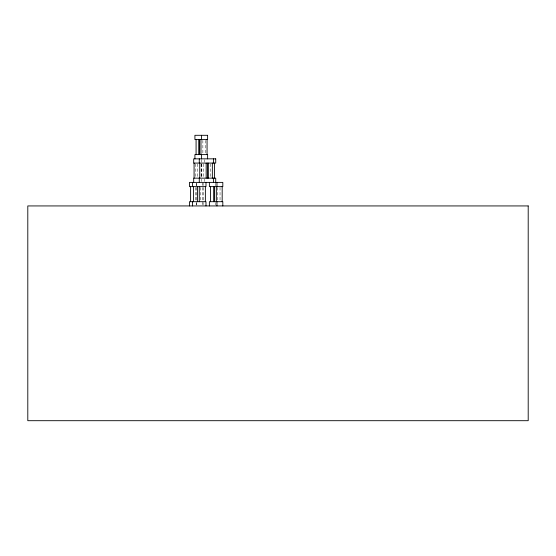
<?xml version="1.0" encoding="UTF-8"?>
<svg xmlns="http://www.w3.org/2000/svg" width="556" height="556" viewBox="0 0 556 556"><rect width="100%" height="100%" fill="white"/><g stroke="black" fill="none" stroke-linecap="round" stroke-linejoin="round"><path stroke-width="0.42" stroke-dasharray="2.78 2.08" d="M220.044 187.462L220.044 200.855M217.57 187.462L217.57 200.855M215.235 183.237L215.235 185.78M215.235 202.544L215.235 205.088M210.509 163.916L210.509 177.315M205.199 140.376L205.199 153.769M204.726 159.69L204.726 162.234M204.726 178.997L204.726 181.541M203.489 163.916L203.489 177.315M203.517 187.462L203.517 200.855M203.016 183.237L203.016 185.78M203.016 202.544L203.016 205.088M202.912 182.389L202.912 185.78M202.912 201.696L202.912 205.088M202.864 140.376L202.864 154.603M202.363 187.462L202.363 200.855M201.821 163.916L201.821 177.315M201.453 159.69L201.453 162.234M201.432 163.916L201.432 177.315M201.453 178.997L201.453 181.541M201.098 163.916L201.098 177.315M200.549 187.462L200.549 200.855M197.394 163.916L197.394 177.315M196.782 183.237L196.782 185.78M196.782 202.544L196.782 205.088M196.456 183.237L196.456 185.78M196.456 202.544L196.456 205.088M196.24 187.462L196.24 200.855M195.358 163.916L195.358 177.315M195.323 187.462L195.323 200.855"/><path stroke-width="0.83" d="M222.817 205.935L222.817 201.696L209.376 201.696L209.376 205.935M222.178 186.628L222.178 201.696M216.958 182.389L216.958 186.628M216.958 201.696L216.958 205.935M216.319 186.628L216.319 201.696M215.728 182.389L215.728 178.149L193.69 178.149L193.69 182.389M214.526 163.082L214.526 178.149M214.185 186.628L214.185 201.696M213.907 186.628L213.907 201.696M213.56 158.842L213.56 163.082M213.56 178.149L213.56 182.389M212.35 163.082L212.35 178.149M210.495 186.628L210.495 201.696M209.376 182.389L209.376 186.628L222.817 186.628L222.817 182.389L189.471 182.389L189.471 186.628L205.984 186.628L205.984 182.389M208.34 163.082L208.34 178.149M207.617 158.842L207.617 154.603L194.92 154.603L194.92 158.842M207.52 163.082L207.52 178.149M207.061 139.535L207.061 154.603M206.165 163.082L206.165 178.149M205.984 205.935L205.984 201.696L189.471 201.696L189.471 205.935M205.372 186.628L205.372 201.696M201.522 135.303L201.522 139.535M201.522 154.603L201.522 158.842M200.959 139.535L200.959 154.603M199.743 163.082L199.743 178.149M199.284 158.842L199.284 163.082M199.284 178.149L199.284 182.389M199.277 186.628L199.277 201.696M199.104 139.535L199.104 154.603M199.048 139.535L199.048 154.603M197.422 186.628L197.394 201.696M196.08 139.535L196.08 154.603M194.072 163.082L194.072 178.149M193.578 186.628L193.578 201.696M192.439 182.389L192.439 186.628M192.439 201.696L192.439 205.935M190.611 186.628L190.611 201.696M207.617 135.303L194.92 135.303L194.92 139.535L207.617 139.535L207.617 135.303M215.728 158.842L193.69 158.842L193.69 163.082L215.728 163.082L215.728 158.842M528.2 205.935L27.8 205.935L27.8 420.697L528.2 420.697L528.2 205.935"/></g></svg>
